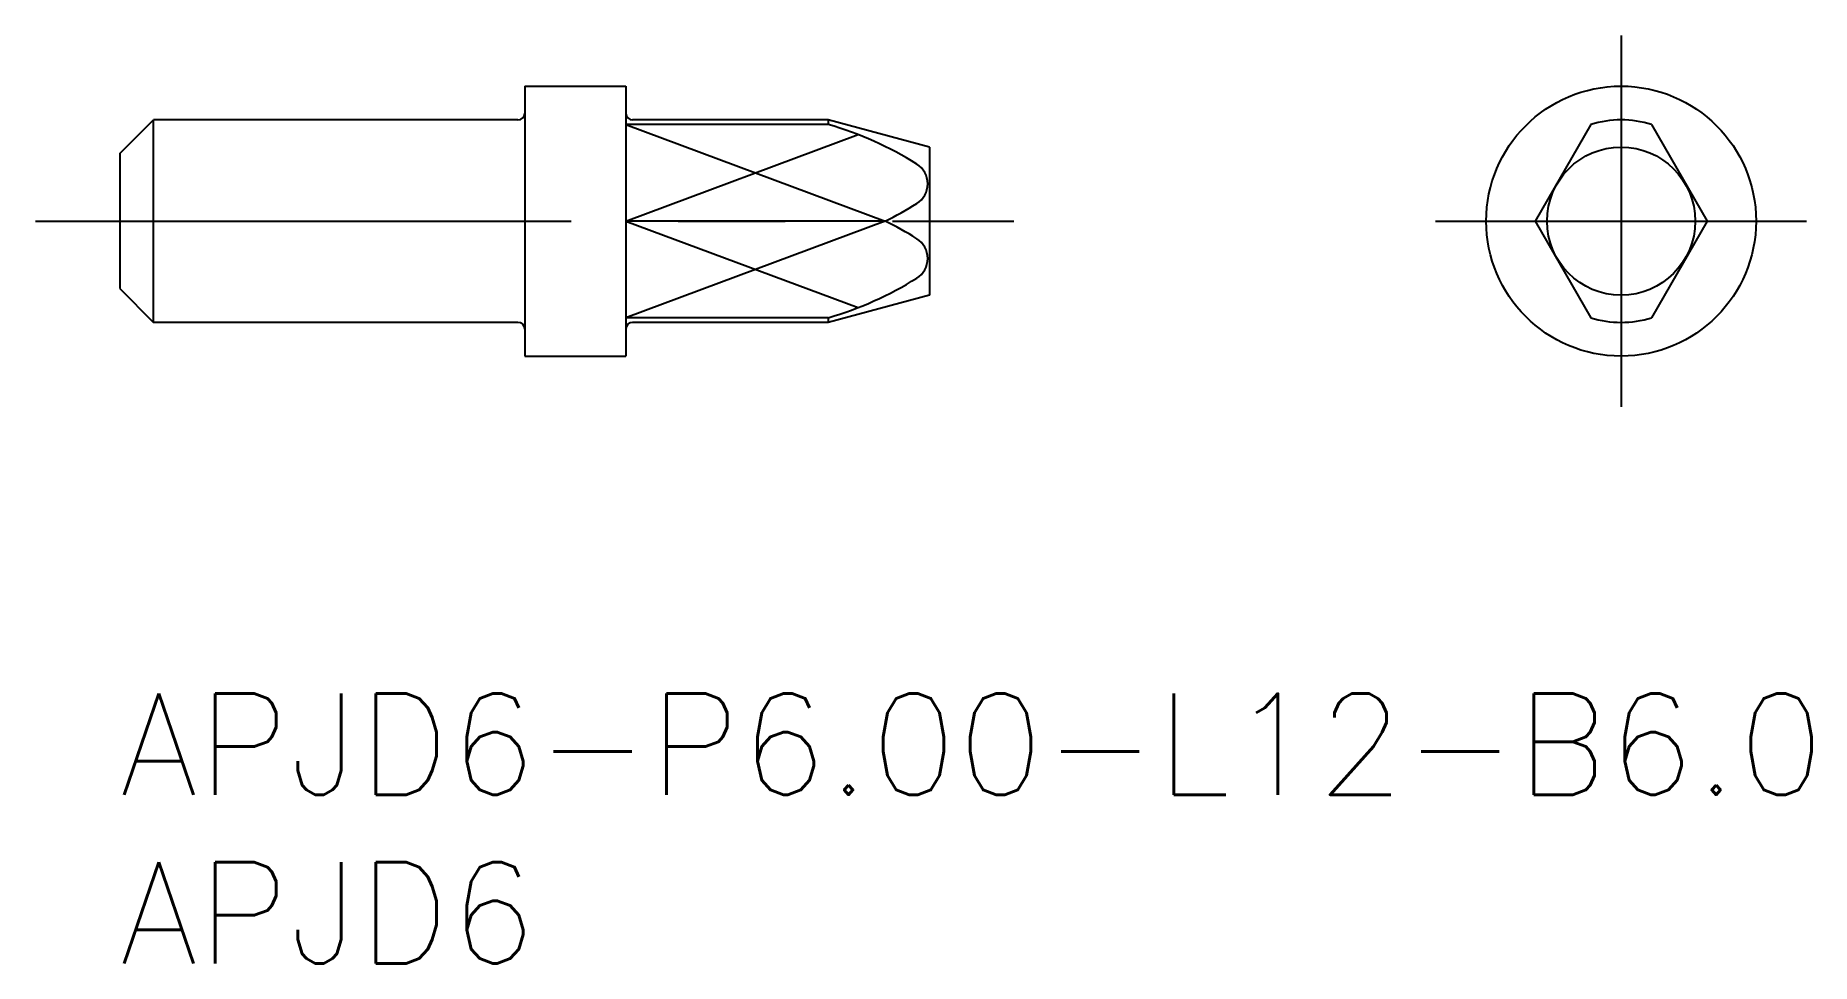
# Model space of a CAD drawing. Extents: x -2.5 to 50.1, y -8 to 19.5.
import ezdxf

# ---------------------------------------------------------------- set-up
doc = ezdxf.new("R2010")
doc.units = 0
doc.header["$LTSCALE"] = 0.5
doc.linetypes.add('CENTER', pattern=[50.8, 31.75, -6.35, 6.35, -6.35])
for name, color, linetype in [('MSM_CENTER', 1, 'CENTER'), ('MSM_CONTINUOUS', 7, 'CONTINUOUS'), ('MSM_NARROW', 5, 'CONTINUOUS'), ('MSM_PART_NUMBER', 7, 'CONTINUOUS')]:
    doc.layers.add(name, color=color, linetype=linetype)
doc.styles.get("Standard").update_dxf_attribs({"font": 'txt.shx', "height": 3, "bigfont": 'bigfont.shx'})

# ---------------------------------------------------------------- blocks, each defined once
blk = doc.blocks.new('*U2')
at = {"layer": 'MSM_PART_NUMBER'}
blk.add_text('APJD6-P6.00-L12-B6.0', height=3, dxfattribs=at).set_placement((0, -3))
blk = doc.blocks.new('*U3')
at = {"layer": 'MSM_PART_NUMBER'}
blk.add_text('APJD6', height=3, dxfattribs=at).set_placement((0, -8))

msp = doc.modelspace()

# ---------------------------------------------------------------- linework, layer by layer
at = {"layer": 'MSM_CENTER'}
for p, q in [((44.5, 19.5), (44.5, 8.5)), ((-2.5, 14), (26.5, 14)), ((39, 14), (50, 14))]:
    msp.add_line(p, q, dxfattribs=at)
at = {"layer": 'MSM_CONTINUOUS'}
for p, q in [((12, 18), (15, 18)), ((12, 18), (12, 10)), ((15, 18), (15, 10)), ((0, 16), (1, 17)), ((11.8, 17), (1, 17)), ((1, 11), (1, 17)), ((21, 16.862), (15, 16.862)), ((21, 17), (15.2, 17)), ((24, 16.196), (21, 17)), ((43.6, 16.862), (41.948, 14)), ((45.4, 16.862), (47.052, 14)), ((0, 16), (0, 12)), ((24, 16.196), (24, 11.804)), ((22.683, 14), (15, 14)), ((41.948, 14), (43.6, 11.138)), ((47.052, 14), (45.4, 11.138)), ((0, 12), (1, 11)), ((24, 11.804), (21, 11)), ((21, 11.138), (15, 11.138)), ((11.8, 11), (1, 11)), ((21, 11), (15.2, 11)), ((12, 10), (15, 10))]:
    msp.add_line(p, q, dxfattribs=at)
for radius in [4, 2.196]:
    msp.add_circle((44.5, 14), radius, dxfattribs=at)
for centre, radius, start, end in [((11.8, 17.2), 0.2, 270, 0), ((15.2, 17.2), 0.2, 180, 270), ((18.046, 6.733), 10.551, 58.0927, 73.7405), ((44.5, 14), 3, 72.5424, 107.4576), ((23.259, 15.105), 0.688, 301.9073, 58.0927), ((18.046, 23.477), 10.551, 296.0703, 301.9073), ((18.046, 4.523), 10.551, 58.0927, 63.9297), ((23.259, 12.895), 0.688, 301.9073, 58.0927), ((18.046, 21.267), 10.551, 286.2595, 301.9073), ((44.5, 14), 3, 252.5424, 287.4576), ((11.8, 10.8), 0.2, 0, 90), ((15.2, 10.8), 0.2, 90, 180)]:
    msp.add_arc(centre, radius, start, end, dxfattribs=at)
at = {"layer": 'MSM_NARROW'}
for p, q in [((15, 16.862), (22.683, 14)), ((21, 16.97), (21, 16.862)), ((15, 14), (21.88, 16.563)), ((22.683, 14), (15, 11.138)), ((15, 14), (21.88, 11.437)), ((21, 11.138), (21, 11.03))]:
    msp.add_line(p, q, dxfattribs=at)

# ---------------------------------------------------------------- block references
at = {"layer": 'MSM_CONTINUOUS'}
for name in ['*U2', '*U3']:
    msp.add_blockref(name, (0, 0), dxfattribs=at)

doc.saveas('drawing.dxf')
